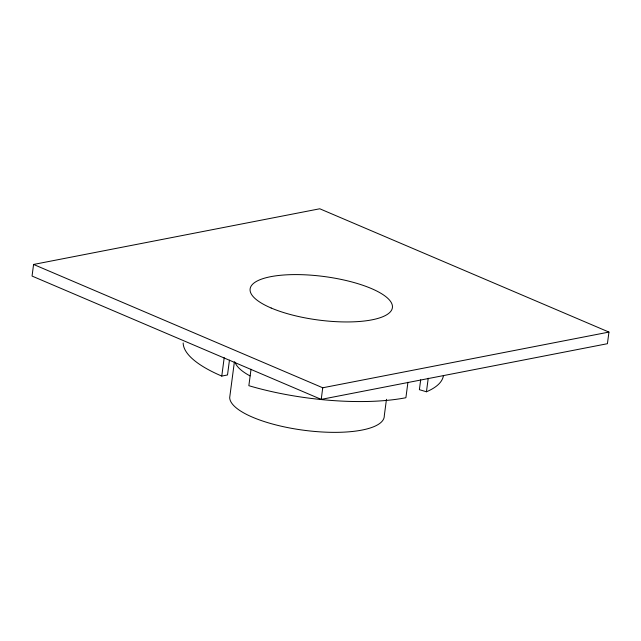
<?xml version="1.0" encoding="UTF-8"?>
<svg xmlns="http://www.w3.org/2000/svg" width="641" height="641" viewBox="0 0 641 641"><rect width="100%" height="100%" fill="white"/><g stroke="black" fill="none" stroke-linecap="round" stroke-linejoin="round"><path stroke-width="0.96" d="M33.58 264.453L32.05 276.063L321.221 399.383L607.42 343.704L608.95 332.086L319.779 208.774L33.58 264.453L322.744 387.773L608.95 332.086M229.454 360.162L227.507 374.969L221.778 376.083L224.198 357.694M234.406 361.756L229.694 397.564A77.906 23.813 7.5 0 0 307.392 430.696A77.906 23.813 7.5 0 0 384.296 415.737L386.467 399.287M321.221 399.383L322.744 387.773M407.94 382.244L405.897 397.724A131.213 40.111 7.5 0 1 248.852 385.69L251.032 369.24M420.68 379.801L419.382 389.68L426.449 391.771A131.213 40.111 7.5 0 0 443.444 375.466M426.449 391.771L428.236 378.222M249.998 375.874A77.906 23.813 7.5 0 1 235.071 362.221M221.778 376.083A131.213 40.111 7.5 0 1 183.174 342.959M271.175 308.017A71.752 21.938 7.5 0 0 390.129 312.087A71.752 21.938 7.5 0 0 302.48 274.709A71.752 21.938 7.5 0 0 271.175 308.017"/></g></svg>
